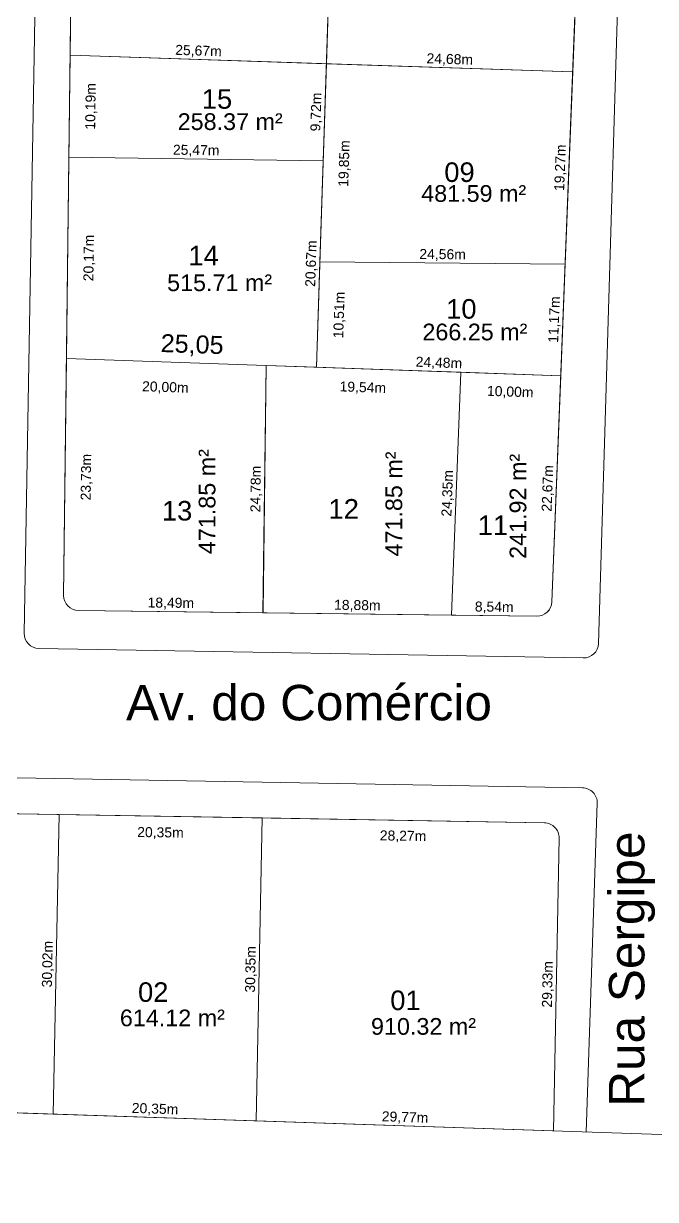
# Model space of a CAD drawing. Header units: metres. Extents: x 3808 to 8215, y 2374 to 6187.
# Drawn here: x 5147.5 to 5210.8, y 4365.5 to 4483.2 of the extents above; entities that cross this region are included whole.
import ezdxf
from ezdxf.enums import TextEntityAlignment as Align

# ---------------------------------------------------------------- set-up
doc = ezdxf.new("R2010")
doc.units = ezdxf.units.M
doc.linetypes.add('CONTINUO', pattern=[0])
for name, color, linetype in [('Areas Lotes', 1, 'Continuous'), ('Calçada', 8, 'Continuous'), ('COTAS', 7, 'Continuous'), ('Lote', 7, 'Continuous'), ('Nome das Ruas', 7, 'Continuous'), ('Nº Lote', 7, 'Continuous'), ('q', 9, 'CONTINUO'), ('quadras', 7, 'Continuous')]:
    doc.layers.add(name, color=color, linetype=linetype)
doc.styles.add('Arial', font='arial.ttf')
doc.dimstyles.new('Copy(2) of ISO-25', dxfattribs={"dimtxt": 1, "dimasz": 2.5, "dimexe": 1.25, "dimexo": 0.625, "dimgap": 0.2, "dimtad": 1, "dimtoh": 1, "dimlfac": 1, "dimzin": 1, "dimtxsty": 'Arial', "dimblk": 'NONE', "dimcen": 0, "dimse1": 1, "dimse2": 1, "dimsd1": 1, "dimsd2": 1, "dimclrt": 256, "dimaunit": 1, "dimadec": 3, "dimazin": 0, "dimtfac": 1, "dimtmove": 0, "dimatfit": 3, "dimldrblk": 'NONE', "dimfxl": 1, "dimtolj": 1, "dimtzin": 0, "dimarcsym": 0})
doc.dimstyles.new('COTA 2', dxfattribs={"dimtxt": 1.9, "dimasz": 2.5, "dimexe": 1.25, "dimexo": 0.625, "dimtad": 1, "dimlfac": 1, "dimzin": 1, "dimtxsty": 'Arial', "dimcen": 2.5, "dimse1": 1, "dimse2": 1, "dimsd1": 1, "dimsd2": 1, "dimclrt": 7, "dimadec": 0, "dimazin": 0, "dimtfac": 1, "dimtmove": 0, "dimatfit": 3, "dimfxl": 1, "dimtolj": 1, "dimtzin": 0, "dimarcsym": 0})

# ---------------------------------------------------------------- blocks, each defined once
blk = doc.blocks.new('*D6848')
at = {"layer": 'Defpoints', "color": 0, "linetype": 'Continuous', "transparency": 16777216}
for p in [(5178.49, 4499.21), (5177.84, 4479.21), (5178.49, 4479.19)]:
    blk.add_point(p, dxfattribs=at)
at = {"layer": 'Lote', "linetype": 'Continuous', "lineweight": 5, "transparency": 16777216, "insert": (5177.36, 4489.24), "char_height": 1, "attachment_point": 5, "rotation": 88.1288, "style": 'Arial'}
blk.add_mtext('\\A1;20,02m', dxfattribs=at)
blk = doc.blocks.new('_None')
blk = doc.blocks.new('*D6849')
at = {"layer": 'Defpoints', "color": 0, "linetype": 'Continuous', "transparency": 16777216}
for p in [(5178.49, 4479.19), (5177.52, 4469.49), (5177.52, 4469.49)]:
    blk.add_point(p, dxfattribs=at)
at = {"layer": 'Lote', "linetype": 'Continuous', "lineweight": 5, "transparency": 16777216, "insert": (5176.88, 4474.38), "char_height": 1, "attachment_point": 5, "rotation": 88.1288, "style": 'Arial'}
blk.add_mtext('\\A1;9,72m', dxfattribs=at)
blk = doc.blocks.new('*D6850')
at = {"layer": 'Defpoints', "color": 0, "linetype": 'Continuous', "transparency": 16777216}
for p in [(5177.52, 4469.49), (5176.84, 4448.83), (5176.84, 4448.83)]:
    blk.add_point(p, dxfattribs=at)
at = {"layer": 'Lote', "linetype": 'Continuous', "lineweight": 5, "transparency": 16777216, "insert": (5176.38, 4459.19), "char_height": 1, "attachment_point": 5, "rotation": 88.1288, "style": 'Arial'}
blk.add_mtext('\\A1;20,67m', dxfattribs=at)
blk = doc.blocks.new('*D6851')
at = {"layer": 'Defpoints', "color": 0, "linetype": 'Continuous', "transparency": 16777216}
for p in [(5177.19, 4459.37), (5177.19, 4459.37), (5201.75, 4459.13)]:
    blk.add_point(p, dxfattribs=at)
at = {"layer": 'Lote', "linetype": 'Continuous', "lineweight": 5, "transparency": 16777216, "insert": (5189.48, 4460.05), "char_height": 1, "attachment_point": 5, "rotation": 359.4449, "style": 'Arial'}
blk.add_mtext('\\A1;24,56m', dxfattribs=at)
blk = doc.blocks.new('*D6852')
at = {"layer": 'Defpoints', "color": 0, "linetype": 'Continuous', "transparency": 16777216}
for p in [(5171.79, 4449.01), (5191.32, 4448.32), (5171.7, 4446.27)]:
    blk.add_point(p, dxfattribs=at)
at = {"layer": 'Lote', "linetype": 'Continuous', "lineweight": 5, "transparency": 16777216, "insert": (5181.49, 4446.73), "char_height": 1, "attachment_point": 5, "rotation": 357.9985, "style": 'Arial'}
blk.add_mtext('\\A1;19,54m', dxfattribs=at)
blk = doc.blocks.new('*D6853')
at = {"layer": 'Defpoints', "color": 0, "linetype": 'Continuous', "transparency": 16777216}
for p in [(5191.32, 4448.32), (5201.31, 4447.97), (5191.23, 4445.66)]:
    blk.add_point(p, dxfattribs=at)
at = {"layer": 'Lote', "linetype": 'Continuous', "lineweight": 5, "transparency": 16777216, "insert": (5196.25, 4446.29), "char_height": 1, "attachment_point": 5, "rotation": 357.9985, "style": 'Arial'}
blk.add_mtext('\\A1;10,00m', dxfattribs=at)
blk = doc.blocks.new('*D6854')
at = {"layer": 'Defpoints', "color": 0, "linetype": 'Continuous', "transparency": 16777216}
for p in [(5151.81, 4449.7), (5171.79, 4449.01), (5171.67, 4445.6)]:
    blk.add_point(p, dxfattribs=at)
at = {"layer": 'Lote', "linetype": 'Continuous', "lineweight": 5, "transparency": 16777216, "insert": (5161.71, 4446.75), "char_height": 1, "attachment_point": 5, "rotation": 357.9985, "style": 'Arial'}
blk.add_mtext('\\A1;20,00m', dxfattribs=at)
blk = doc.blocks.new('*D6855')
at = {"layer": 'Defpoints', "color": 0, "linetype": 'Continuous', "transparency": 16777216}
for p in [(5153, 4424.46), (5171.49, 4424.22), (5171.49, 4424.22)]:
    blk.add_point(p, dxfattribs=at)
at = {"layer": 'Lote', "linetype": 'Continuous', "lineweight": 5, "transparency": 16777216, "insert": (5162.26, 4425.14), "char_height": 1, "attachment_point": 5, "rotation": 359.2836, "style": 'Arial'}
blk.add_mtext('\\A1;18,49m', dxfattribs=at)
blk = doc.blocks.new('*D6856')
at = {"layer": 'Defpoints', "color": 0, "linetype": 'Continuous', "transparency": 16777216}
for p in [(5171.49, 4424.22), (5190.37, 4423.99), (5190.37, 4423.99)]:
    blk.add_point(p, dxfattribs=at)
at = {"layer": 'Lote', "linetype": 'Continuous', "lineweight": 5, "transparency": 16777216, "insert": (5180.94, 4424.91), "char_height": 1, "attachment_point": 5, "rotation": 359.2836, "style": 'Arial'}
blk.add_mtext('\\A1;18,88m', dxfattribs=at)
blk = doc.blocks.new('*D6857')
at = {"layer": 'Defpoints', "color": 0, "linetype": 'Continuous', "transparency": 16777216}
for p in [(5190.37, 4423.99), (5190.37, 4423.99), (5198.91, 4423.88)]:
    blk.add_point(p, dxfattribs=at)
at = {"layer": 'Lote', "linetype": 'Continuous', "lineweight": 5, "transparency": 16777216, "insert": (5194.65, 4424.74), "char_height": 1, "attachment_point": 5, "rotation": 359.2836, "style": 'Arial'}
blk.add_mtext('\\A1;8,54m', dxfattribs=at)
blk = doc.blocks.new('*D6858')
at = {"layer": 'Defpoints', "color": 0, "linetype": 'Continuous', "transparency": 16777216}
for p in [(5191.32, 4448.32), (5191.32, 4448.32), (5190.37, 4423.99)]:
    blk.add_point(p, dxfattribs=at)
at = {"layer": 'Lote', "linetype": 'Continuous', "lineweight": 5, "transparency": 16777216, "insert": (5190.04, 4436.19), "char_height": 1, "attachment_point": 5, "rotation": 87.759, "style": 'Arial'}
blk.add_mtext('\\A1;24,35m', dxfattribs=at)
blk = doc.blocks.new('*D6859')
at = {"layer": 'Defpoints', "color": 0, "linetype": 'Continuous', "transparency": 16777216}
for p in [(5171.79, 4449.01), (5171.79, 4449.01), (5171.49, 4424.22)]:
    blk.add_point(p, dxfattribs=at)
at = {"layer": 'Lote', "linetype": 'Continuous', "lineweight": 5, "transparency": 16777216, "insert": (5170.84, 4436.62), "char_height": 1, "attachment_point": 5, "rotation": 89.3003, "style": 'Arial'}
blk.add_mtext('\\A1;24,78m', dxfattribs=at)
blk = doc.blocks.new('*D6860')
at = {"layer": 'Defpoints', "color": 0, "linetype": 'Continuous', "transparency": 16777216}
for p in [(5201.31, 4447.97), (5201.31, 4447.97), (5200.42, 4425.32)]:
    blk.add_point(p, dxfattribs=at)
at = {"layer": 'Lote', "linetype": 'Continuous', "lineweight": 5, "transparency": 16777216, "insert": (5200.07, 4436.68), "char_height": 1, "attachment_point": 5, "rotation": 87.7508, "style": 'Arial'}
blk.add_mtext('\\A1;22,67m', dxfattribs=at)
blk = doc.blocks.new('*D6861')
at = {"layer": 'Defpoints', "color": 0, "linetype": 'Continuous', "transparency": 16777216}
for p in [(5201.75, 4459.13), (5201.75, 4459.13), (5201.31, 4447.97)]:
    blk.add_point(p, dxfattribs=at)
at = {"layer": 'Lote', "linetype": 'Continuous', "lineweight": 5, "transparency": 16777216, "insert": (5200.73, 4453.59), "char_height": 1, "attachment_point": 5, "rotation": 87.7508, "style": 'Arial'}
blk.add_mtext('\\A1;11,17m', dxfattribs=at)
blk = doc.blocks.new('*D6862')
at = {"layer": 'Defpoints', "color": 0, "linetype": 'Continuous', "transparency": 16777216}
for p in [(5202.51, 4478.39), (5202.51, 4478.39), (5201.75, 4459.13)]:
    blk.add_point(p, dxfattribs=at)
at = {"layer": 'Lote', "linetype": 'Continuous', "lineweight": 5, "transparency": 16777216, "insert": (5201.33, 4468.79), "char_height": 1, "attachment_point": 5, "rotation": 87.7508, "style": 'Arial'}
blk.add_mtext('\\A1;19,27m', dxfattribs=at)
blk = doc.blocks.new('*D6863')
at = {"layer": 'Defpoints', "color": 0, "linetype": 'Continuous', "transparency": 16777216}
for p in [(5203.31, 4498.89), (5203.31, 4498.89), (5202.51, 4478.39)]:
    blk.add_point(p, dxfattribs=at)
at = {"layer": 'Lote', "linetype": 'Continuous', "lineweight": 5, "transparency": 16777216, "insert": (5202.11, 4488.67), "char_height": 1, "attachment_point": 5, "rotation": 87.7508, "style": 'Arial'}
blk.add_mtext('\\A1;20,51m', dxfattribs=at)
blk = doc.blocks.new('*D6887')
at = {"layer": 'Defpoints', "color": 0, "linetype": 'Continuous', "transparency": 16777216}
for p in [(5152.18, 4480.06), (5152.18, 4480.06), (5177.84, 4479.21)]:
    blk.add_point(p, dxfattribs=at)
at = {"layer": 'Lote', "linetype": 'Continuous', "lineweight": 5, "transparency": 16777216, "insert": (5165.03, 4480.44), "char_height": 1, "attachment_point": 5, "rotation": 358.1017, "style": 'Arial'}
blk.add_mtext('\\A1;25,67m', dxfattribs=at)
blk = doc.blocks.new('*D6888')
at = {"layer": 'Defpoints', "color": 0, "linetype": 'Continuous', "transparency": 16777216}
for p in [(5177.84, 4479.21), (5202.51, 4478.39), (5202.51, 4478.39)]:
    blk.add_point(p, dxfattribs=at)
at = {"layer": 'Lote', "linetype": 'Continuous', "lineweight": 5, "transparency": 16777216, "insert": (5190.2, 4479.6), "char_height": 1, "attachment_point": 5, "rotation": 358.1017, "style": 'Arial'}
blk.add_mtext('\\A1;24,68m', dxfattribs=at)
blk = doc.blocks.new('*D6889')
at = {"layer": 'Defpoints', "color": 0, "linetype": 'Continuous', "transparency": 16777216}
for p in [(5152.05, 4469.87), (5152.05, 4469.87), (5177.52, 4469.49)]:
    blk.add_point(p, dxfattribs=at)
at = {"layer": 'Lote', "linetype": 'Continuous', "lineweight": 5, "transparency": 16777216, "insert": (5164.8, 4470.48), "char_height": 1, "attachment_point": 5, "rotation": 359.1523, "style": 'Arial'}
blk.add_mtext('\\A1;25,47m', dxfattribs=at)
blk = doc.blocks.new('*D6890')
at = {"layer": 'Defpoints', "color": 0, "linetype": 'Continuous', "transparency": 16777216}
for p in [(5177.19, 4459.37), (5180.17, 4459.28), (5176.85, 4448.87)]:
    blk.add_point(p, dxfattribs=at)
at = {"layer": 'Lote', "linetype": 'Continuous', "lineweight": 5, "transparency": 16777216, "insert": (5179.19, 4454.05), "char_height": 1, "attachment_point": 5, "rotation": 88.1288, "style": 'Arial'}
blk.add_mtext('\\A1;10,51m', dxfattribs=at)
blk = doc.blocks.new('*D6891')
at = {"layer": 'Defpoints', "color": 0, "linetype": 'Continuous', "transparency": 16777216}
for p in [(5177.84, 4479.21), (5180.81, 4479.11), (5177.19, 4459.37)]:
    blk.add_point(p, dxfattribs=at)
at = {"layer": 'Lote', "linetype": 'Continuous', "lineweight": 5, "transparency": 16777216, "insert": (5179.69, 4469.22), "char_height": 1, "attachment_point": 5, "rotation": 88.1288, "style": 'Arial'}
blk.add_mtext('\\A1;19,85m', dxfattribs=at)
blk = doc.blocks.new('*D6892')
at = {"layer": 'Defpoints', "color": 0, "linetype": 'Continuous', "transparency": 16777216}
for p in [(5151.81, 4449.7), (5154.79, 4449.67), (5151.52, 4425.97)]:
    blk.add_point(p, dxfattribs=at)
at = {"layer": 'Lote', "linetype": 'Continuous', "lineweight": 5, "transparency": 16777216, "insert": (5153.85, 4437.81), "char_height": 1, "attachment_point": 5, "rotation": 89.3003, "style": 'Arial'}
blk.add_mtext('\\A1;23,73m', dxfattribs=at)
blk = doc.blocks.new('*D6893')
at = {"layer": 'Defpoints', "color": 0, "linetype": 'Continuous', "transparency": 16777216}
for p in [(5152.05, 4469.87), (5155.04, 4469.83), (5151.81, 4449.7)]:
    blk.add_point(p, dxfattribs=at)
at = {"layer": 'Lote', "linetype": 'Continuous', "lineweight": 5, "transparency": 16777216, "insert": (5154.12, 4459.76), "char_height": 1, "attachment_point": 5, "rotation": 89.3003, "style": 'Arial'}
blk.add_mtext('\\A1;20,17m', dxfattribs=at)
blk = doc.blocks.new('*D6894')
at = {"layer": 'Defpoints', "color": 0, "linetype": 'Continuous', "transparency": 16777216}
for p in [(5152.18, 4480.06), (5155.16, 4480.02), (5152.05, 4469.87)]:
    blk.add_point(p, dxfattribs=at)
at = {"layer": 'Lote', "linetype": 'Continuous', "lineweight": 5, "transparency": 16777216, "insert": (5154.3, 4474.94), "char_height": 1, "attachment_point": 5, "rotation": 89.3003, "style": 'Arial'}
blk.add_mtext('\\A1;10,19m', dxfattribs=at)
blk = doc.blocks.new('*D6895')
at = {"layer": 'Defpoints', "color": 0, "linetype": 'Continuous', "transparency": 16777216}
for p in [(5152.42, 4499.56), (5155.4, 4499.52), (5152.18, 4480.06)]:
    blk.add_point(p, dxfattribs=at)
at = {"layer": 'Lote', "linetype": 'Continuous', "lineweight": 5, "transparency": 16777216, "insert": (5154.48, 4489.78), "char_height": 1, "attachment_point": 5, "rotation": 89.3003, "style": 'Arial'}
blk.add_mtext('\\A1;19,50m', dxfattribs=at)
blk = doc.blocks.new('*D7735')
at = {"layer": 'Defpoints', "color": 0, "linetype": 'Continuous', "transparency": 16777216}
for p in [(5176.84, 4448.83), (5176.84, 4448.83), (5201.31, 4447.97)]:
    blk.add_point(p, dxfattribs=at)
at = {"layer": 'Lote', "linetype": 'Continuous', "lineweight": 5, "transparency": 16777216, "insert": (5189.11, 4449.2), "char_height": 1, "attachment_point": 5, "rotation": 357.9985, "style": 'Arial'}
blk.add_mtext('\\A1;24,48m', dxfattribs=at)
blk = doc.blocks.new('*D4343')
at = {"layer": 'Defpoints', "color": 0, "linetype": 'Continuous', "transparency": 16777216}
for p in [(5170.82, 4373.34), (5170.82, 4373.34), (5200.57, 4372.34)]:
    blk.add_point(p, dxfattribs=at)
at = {"layer": 'COTAS', "linetype": 'Continuous', "lineweight": 5, "transparency": 16777216, "insert": (5185.72, 4373.64), "char_height": 1, "attachment_point": 5, "rotation": 358.0826, "style": 'Arial'}
blk.add_mtext('\\A1;29,77m', dxfattribs=at)
blk = doc.blocks.new('*D4344')
at = {"layer": 'Defpoints', "color": 0, "linetype": 'Continuous', "transparency": 16777216}
for p in [(5150.48, 4374.02), (5150.48, 4374.02), (5170.82, 4373.34)]:
    blk.add_point(p, dxfattribs=at)
at = {"layer": 'COTAS', "linetype": 'Continuous', "lineweight": 5, "transparency": 16777216, "insert": (5160.68, 4374.48), "char_height": 1, "attachment_point": 5, "rotation": 358.0826, "style": 'Arial'}
blk.add_mtext('\\A1;20,35m', dxfattribs=at)
blk = doc.blocks.new('*D4345')
at = {"layer": 'Defpoints', "color": 0, "linetype": 'Continuous', "transparency": 16777216}
for p in [(5130.44, 4374.69), (5130.44, 4374.69), (5150.48, 4374.02)]:
    blk.add_point(p, dxfattribs=at)
at = {"layer": 'COTAS', "linetype": 'Continuous', "lineweight": 5, "transparency": 16777216, "insert": (5140.49, 4375.15), "char_height": 1, "attachment_point": 5, "rotation": 358.0826, "style": 'Arial'}
blk.add_mtext('\\A1;20,05m', dxfattribs=at)
blk = doc.blocks.new('*D4368')
at = {"layer": 'Defpoints', "color": 0, "linetype": 'Continuous', "transparency": 16777216}
for p in [(5131.03, 4404.37), (5151.07, 4404.03), (5151.04, 4401.5)]:
    blk.add_point(p, dxfattribs=at)
at = {"layer": 'COTAS', "linetype": 'Continuous', "lineweight": 5, "transparency": 16777216, "insert": (5141.03, 4402.44), "char_height": 1, "attachment_point": 5, "rotation": 359.1874, "style": 'Arial'}
blk.add_mtext('\\A1;20,05m', dxfattribs=at)
blk = doc.blocks.new('*D4369')
at = {"layer": 'Defpoints', "color": 0, "linetype": 'Continuous', "transparency": 16777216}
for p in [(5151.07, 4404.03), (5171.42, 4403.68), (5171.38, 4401.21)]:
    blk.add_point(p, dxfattribs=at)
at = {"layer": 'COTAS', "linetype": 'Continuous', "lineweight": 5, "transparency": 16777216, "insert": (5161.22, 4402.15), "char_height": 1, "attachment_point": 5, "rotation": 359.1874, "style": 'Arial'}
blk.add_mtext('\\A1;20,35m', dxfattribs=at)
blk = doc.blocks.new('*D4370')
at = {"layer": 'Defpoints', "color": 0, "linetype": 'Continuous', "transparency": 16777216}
for p in [(5171.42, 4403.68), (5199.68, 4403.2), (5199.64, 4400.81)]:
    blk.add_point(p, dxfattribs=at)
at = {"layer": 'COTAS', "linetype": 'Continuous', "lineweight": 5, "transparency": 16777216, "insert": (5185.52, 4401.81), "char_height": 1, "attachment_point": 5, "rotation": 359.1874, "style": 'Arial'}
blk.add_mtext('\\A1;28,27m', dxfattribs=at)
blk = doc.blocks.new('*D4371')
at = {"layer": 'Defpoints', "color": 0, "linetype": 'Continuous', "transparency": 16777216}
for p in [(5201.15, 4401.67), (5201.15, 4401.67), (5200.57, 4372.34)]:
    blk.add_point(p, dxfattribs=at)
at = {"layer": 'COTAS', "linetype": 'Continuous', "lineweight": 5, "transparency": 16777216, "insert": (5200.06, 4387.02), "char_height": 1, "attachment_point": 5, "rotation": 88.8726, "style": 'Arial'}
blk.add_mtext('\\A1;29,33m', dxfattribs=at)
blk = doc.blocks.new('*D4372')
at = {"layer": 'Defpoints', "color": 0, "linetype": 'Continuous', "transparency": 16777216}
for p in [(5171.42, 4403.68), (5170.82, 4373.34), (5170.82, 4373.34)]:
    blk.add_point(p, dxfattribs=at)
at = {"layer": 'COTAS', "linetype": 'Continuous', "lineweight": 5, "transparency": 16777216, "insert": (5170.32, 4388.52), "char_height": 1, "attachment_point": 5, "rotation": 88.8726, "style": 'Arial'}
blk.add_mtext('\\A1;30,35m', dxfattribs=at)
blk = doc.blocks.new('*D4373')
at = {"layer": 'Defpoints', "color": 0, "linetype": 'Continuous', "transparency": 16777216}
for p in [(5151.07, 4404.03), (5150.48, 4374.02), (5150.48, 4374.02)]:
    blk.add_point(p, dxfattribs=at)
at = {"layer": 'COTAS', "linetype": 'Continuous', "lineweight": 5, "transparency": 16777216, "insert": (5149.98, 4389.04), "char_height": 1, "attachment_point": 5, "rotation": 88.8726, "style": 'Arial'}
blk.add_mtext('\\A1;30,02m', dxfattribs=at)
blk = doc.blocks.new('*D7823')
at = {"layer": 'Defpoints', "color": 0, "linetype": 'Continuous', "transparency": 16777216}
for p in [(5151.81, 4449.7), (5176.84, 4448.83), (5176.84, 4448.83)]:
    blk.add_point(p, dxfattribs=at)
at = {"layer": 'Calçada', "color": 7, "linetype": 'Continuous', "lineweight": 5, "transparency": 16777216, "insert": (5164.39, 4450.97), "char_height": 1.8, "attachment_point": 5, "rotation": 357.9985, "style": 'Arial'}
blk.add_mtext('\\A1;25,05', dxfattribs=at)

msp = doc.modelspace()

# ---------------------------------------------------------------- linework, layer by layer
at = {"layer": 'Calçada', "linetype": 'Continuous', "lineweight": 5}
for p, q in [((5150.536, 4592.876), (5147.575, 4422.18)), ((5210.195, 4591.807), (5205.093, 4421.155)), ((5203.568, 4419.7), (5149.049, 4420.654)), ((5203.493, 4406.699), (5018.637, 4409.934)), ((5204.966, 4405.148), (5203.845, 4372.23))]:
    msp.add_line(p, q, dxfattribs=at)
for centre, start, end in [((5149.075, 4422.154), 179.00625, 268.99762), ((5203.594, 4421.2), 268.99762, 358.28765), ((5203.467, 4405.199), 358.04971, 88.99762)]:
    msp.add_arc(centre, 1.5, start, end, dxfattribs=at)
at = {"layer": 'Lote', "lineweight": 5}
for p, q in [((5176.845, 4448.866), (5179.034, 4515.849)), ((5152.179, 4480.061), (5202.508, 4478.392)), ((5152.055, 4469.868), (5177.519, 4469.491)), ((5151.808, 4449.704), (5201.313, 4447.974)), ((5171.492, 4424.338), (5171.793, 4449.006)), ((5151.073, 4404.028), (5150.482, 4374.016)), ((5171.416, 4403.68), (5170.818, 4373.335))]:
    msp.add_line(p, q, dxfattribs=at)
at = {"layer": 'Lote', "linetype": 'Continuous', "lineweight": 5}
msp.add_line((5191.319, 4448.324), (5190.367, 4423.988), dxfattribs=at)
at = {"layer": 'Lote', "linetype": 'Continuous', "lineweight": 5, "flags": 128}
for points in [[(5177.837, 4479.21), (5178.49, 4499.215), (5152.417, 4499.555), (5152.179, 4480.061)], [(5178.49, 4499.215), (5152.417, 4499.555), (5152.179, 4480.061), (5177.837, 4479.21)], [(5177.837, 4479.21), (5202.508, 4478.392), (5203.313, 4498.891), (5178.49, 4499.215)], [(5178.49, 4499.215), (5177.837, 4479.21), (5202.508, 4478.392), (5203.313, 4498.891)], [(5177.519, 4469.491), (5177.837, 4479.21), (5152.179, 4480.061), (5152.055, 4469.868)], [(5201.752, 4459.134), (5202.508, 4478.392), (5177.837, 4479.21), (5177.189, 4459.372)], [(5171.793, 4449.006), (5176.844, 4448.829), (5177.189, 4459.372), (5177.519, 4469.491), (5152.055, 4469.868), (5151.808, 4449.704)], [(5177.189, 4459.372), (5176.844, 4448.829), (5201.313, 4447.974), (5201.752, 4459.134)], [(5191.319, 4448.324), (5171.793, 4449.006), (5171.49, 4424.224), (5190.367, 4423.988)], [(5130.445, 4374.687), (5150.482, 4374.016), (5151.073, 4404.028), (5131.029, 4404.371)], [(5171.416, 4403.68), (5151.073, 4404.028), (5150.482, 4374.016), (5170.818, 4373.335)]]:
    msp.add_lwpolyline(points, close=True, dxfattribs=at)
for points in [[(5151.519, 4425.974, 0.4141281), (5153, 4424.456), (5171.49, 4424.224), (5171.793, 4449.006), (5151.808, 4449.704)], [(5190.367, 4423.988), (5198.906, 4423.882, 0.4063993), (5200.424, 4425.323), (5201.313, 4447.974), (5191.319, 4448.324)], [(5200.575, 4372.339), (5201.152, 4401.668, 0.4149718), (5199.678, 4403.197), (5171.416, 4403.68), (5170.818, 4373.335)]]:
    msp.add_lwpolyline(points, format="xyb", close=True, dxfattribs=at)
at = {"layer": 'q', "lineweight": 5}
msp.add_line((5405.671, 4365.473), (5003.375, 4378.941), dxfattribs=at)
at = {"layer": 'quadras', "lineweight": 5}
for p, q in [((5151.519, 4425.974), (5153.488, 4587.267)), ((5206.791, 4587.433), (5200.424, 4425.323)), ((5198.906, 4423.882), (5153, 4424.456)), ((5201.152, 4401.668), (5200.575, 4372.339))]:
    msp.add_line(p, q, dxfattribs=at)
at = {"layer": 'quadras', "linetype": 'Continuous', "lineweight": 5}
msp.add_line((5021.81, 4406.237), (5199.678, 4403.197), dxfattribs=at)
at = {"layer": 'quadras', "linetype": 'Continuous', "lineweight": 5, "flags": 128}
for points in [[(5206.791, 4587.433, 0.4271886), (5205.285, 4588.992), (5154.981, 4588.749, 0.4092283), (5153.488, 4587.267), (5151.519, 4425.974, 0.4141281), (5153, 4424.456), (5198.906, 4423.882, 0.4063993), (5200.424, 4425.323)], [(5200.575, 4372.339), (5201.152, 4401.668, 0.4149718), (5199.678, 4403.197), (5021.81, 4406.237, 0.4093572), (5020.286, 4404.788), (5019.396, 4378.404)]]:
    msp.add_lwpolyline(points, format="xyb", close=True, dxfattribs=at)
at = {"layer": 'quadras', "lineweight": 5}
for centre, start, end in [((5153.019, 4425.956), 179.30031, 269.28359), ((5198.925, 4425.381), 269.28359, 357.75076)]:
    msp.add_arc(centre, 1.5, start, end, dxfattribs=at)
at = {"layer": 'quadras', "linetype": 'Continuous', "lineweight": 5}
msp.add_arc((5199.652, 4401.698), 1.5, 358.8726, 89.02088, dxfattribs=at)

# ---------------------------------------------------------------- texts
at = {"layer": 'Areas Lotes', "linetype": 'Continuous', "lineweight": 5, "style": 'Arial'}
for s, p in [('258.37 m²', (5162.947, 4472.577)), ('481.59 m²', (5187.337, 4465.383)), ('515.71 m²', (5161.886, 4456.442)), ('266.25 m²', (5187.455, 4451.514)), ('614.12 m²', (5157.156, 4382.821)), ('910.32 m²', (5182.309, 4381.97))]:
    msp.add_text(s, height=1.6726, dxfattribs=at).set_placement(p)
for s, p in [('471.85 m²', (5166.726, 4430.101)), ('471.85 m²', (5185.432, 4429.864)), ('241.92 m²', (5197.864, 4429.628))]:
    msp.add_text(s, height=1.6726, rotation=90, dxfattribs=at).set_placement(p)
at = {"layer": 'Nome das Ruas', "lineweight": 5, "style": 'Arial'}
msp.add_text('Av. do Comércio', height=3.55, dxfattribs=at).set_placement((5157.771, 4413.454, 165.916))
msp.add_text('Rua Sergipe', height=3.55, rotation=90, dxfattribs=at).set_placement((5209.692, 4374.762, 165.916))
at = {"layer": 'Nº Lote', "linetype": 'Continuous', "lineweight": 5, "style": 'Arial'}
for s, p in [('15', (5166.883, 4474.705)), ('09', (5191.172, 4467.373)), ('14', (5165.543, 4459.022)), ('10', (5191.358, 4453.684)), ('13', (5162.887, 4433.467)), ('12', (5179.577, 4433.656)), ('11', (5194.522, 4432.012)), ('02', (5160.499, 4385.261)), ('01', (5185.76, 4384.437))]:
    msp.add_text(s, height=1.96, dxfattribs=at).set_placement(p, align=Align.CENTER)

# ---------------------------------------------------------------- dimensions: what is measured, and where the dimension line sits
at = {"layer": 'Calçada', "linetype": 'Continuous', "lineweight": 5}
dim = msp.add_aligned_dim(p1=(5151.808, 4449.704), p2=(5176.844, 4448.829), distance=0, dimstyle='COTA 2', override={"dimtxt": 1.8}, dxfattribs=at)
dim.commit()
dim.dimension.update_dxf_attribs({"geometry": '*D7823', "text_midpoint": (5164.386, 4450.973)})
at = {"layer": 'COTAS', "linetype": 'Continuous', "lineweight": 5}
for base, p1, p2, angle, picture, middle in [((5151.037, 4401.497), (5131.029, 4404.371), (5151.073, 4404.028), 179.18739, '*D4368', (5141.026, 4402.44)), ((5171.381, 4401.209), (5151.073, 4404.028), (5171.416, 4403.68), 179.18739, '*D4369', (5161.22, 4402.154)), ((5199.644, 4400.808), (5171.416, 4403.68), (5199.678, 4403.197), 179.18739, '*D4370', (5185.524, 4401.809)), ((5130.445, 4374.687), (5150.482, 4374.016), (5130.445, 4374.687), 358.08262, '*D4345', (5140.49, 4375.152)), ((5150.482, 4374.016), (5170.818, 4373.335), (5150.482, 4374.016), 358.08262, '*D4344', (5160.677, 4374.476))]:
    dim = msp.add_linear_dim(base=base, p1=p1, p2=p2, angle=angle, dimstyle='Copy(2) of ISO-25', override={"dimpost": 'm', "dimtmove": 1}, dxfattribs=at)
    dim.commit()
    dim.dimension.update_dxf_attribs({"geometry": picture, "text_midpoint": middle})
for p1, p2, picture, middle in [((5151.073, 4404.028), (5150.482, 4374.016), '*D4373', (5149.977, 4389.038)), ((5171.416, 4403.68), (5170.818, 4373.335), '*D4372', (5170.316, 4388.524)), ((5200.575, 4372.339), (5201.152, 4401.668), '*D4371', (5200.062, 4387.019)), ((5200.575, 4372.339), (5170.818, 4373.335), '*D4343', (5185.723, 4373.638))]:
    dim = msp.add_aligned_dim(p1=p1, p2=p2, distance=0, dimstyle='Copy(2) of ISO-25', override={"dimpost": 'm'}, dxfattribs=at)
    dim.commit()
    dim.dimension.update_dxf_attribs({"geometry": picture, "text_midpoint": middle})
at = {"layer": 'Lote', "linetype": 'Continuous', "lineweight": 5}
for base, p1, p2, angle, picture, middle in [((5155.402, 4499.519), (5152.179, 4480.061), (5152.417, 4499.555), 269.30031, '*D6895', (5154.482, 4489.781)), ((5177.837, 4479.21), (5178.49, 4499.215), (5178.49, 4479.189), 88.12878, '*D6848', (5177.363, 4489.239)), ((5203.313, 4498.891), (5202.508, 4478.392), (5203.313, 4498.891), 267.75076, '*D6863', (5202.11, 4488.673)), ((5155.164, 4480.024), (5152.055, 4469.868), (5152.179, 4480.061), 269.30031, '*D6894', (5154.301, 4474.938)), ((5177.519, 4469.491), (5178.49, 4479.189), (5177.519, 4469.491), 88.12878, '*D6849', (5176.877, 4474.377)), ((5180.815, 4479.113), (5177.189, 4459.372), (5177.837, 4479.21), 268.12878, '*D6891', (5179.69, 4469.22)), ((5202.508, 4478.392), (5201.752, 4459.134), (5202.508, 4478.392), 267.75076, '*D6862', (5201.33, 4468.795)), ((5155.04, 4469.831), (5151.808, 4449.704), (5152.055, 4469.868), 269.30031, '*D6893', (5154.116, 4459.759)), ((5176.844, 4448.829), (5177.519, 4469.491), (5176.844, 4448.829), 88.12878, '*D6850', (5176.381, 4459.186)), ((5201.752, 4459.134), (5201.313, 4447.974), (5201.752, 4459.134), 267.75076, '*D6861', (5200.732, 4453.586))]:
    dim = msp.add_linear_dim(base=base, p1=p1, p2=p2, angle=angle, dimstyle='Copy(2) of ISO-25', override={"dimpost": 'm', "dimtmove": 1}, dxfattribs=at)
    dim.commit()
    dim.dimension.update_dxf_attribs({"geometry": picture, "text_midpoint": middle})
for p1, p2, distance, picture, middle in [((5177.837, 4479.21), (5152.179, 4480.061), 0, '*D6887', (5165.035, 4480.436)), ((5177.837, 4479.21), (5202.508, 4478.392), 0, '*D6888', (5190.199, 4479.602)), ((5177.519, 4469.491), (5152.055, 4469.868), 0, '*D6889', (5164.799, 4470.48)), ((5201.752, 4459.134), (5177.189, 4459.372), 0, '*D6851', (5189.478, 4460.054)), ((5176.845, 4448.866), (5177.189, 4459.372), -2.98, '*D6890', (5179.194, 4454.048)), ((5151.519, 4425.974), (5151.808, 4449.704), -2.985, '*D6892', (5153.848, 4437.812)), ((5201.313, 4447.974), (5176.844, 4448.829), 0, '*D7735', (5189.107, 4449.202)), ((5171.49, 4424.224), (5171.793, 4449.006), 0, '*D6859', (5170.841, 4436.625)), ((5191.319, 4448.324), (5171.793, 4449.006), 2.739, '*D6852', (5181.489, 4446.728)), ((5190.367, 4423.988), (5191.319, 4448.324), 0, '*D6858', (5190.043, 4436.187)), ((5201.313, 4447.974), (5191.319, 4448.324), 2.665, '*D6853', (5196.251, 4446.286)), ((5200.424, 4425.323), (5201.313, 4447.974), 0, '*D6860', (5200.068, 4436.68)), ((5153, 4424.456), (5171.49, 4424.224), 0, '*D6855', (5162.255, 4425.141)), ((5171.49, 4424.224), (5190.367, 4423.988), 0, '*D6856', (5180.939, 4424.907)), ((5198.906, 4423.882), (5190.367, 4423.988), 0, '*D6857', (5194.647, 4424.736))]:
    dim = msp.add_aligned_dim(p1=p1, p2=p2, distance=distance, dimstyle='Copy(2) of ISO-25', override={"dimpost": 'm'}, dxfattribs=at)
    dim.commit()
    dim.dimension.update_dxf_attribs({"geometry": picture, "text_midpoint": middle})
dim = msp.add_linear_dim(base=(5171.674, 4445.597), p1=(5151.808, 4449.704), p2=(5171.793, 4449.006), angle=357.99853, dimstyle='Copy(2) of ISO-25', override={"dimpost": 'm'}, dxfattribs=at)
dim.commit()
dim.dimension.update_dxf_attribs({"geometry": '*D6854', "text_midpoint": (5161.682, 4445.946), "dimtype": 161})

doc.saveas('drawing.dxf')
